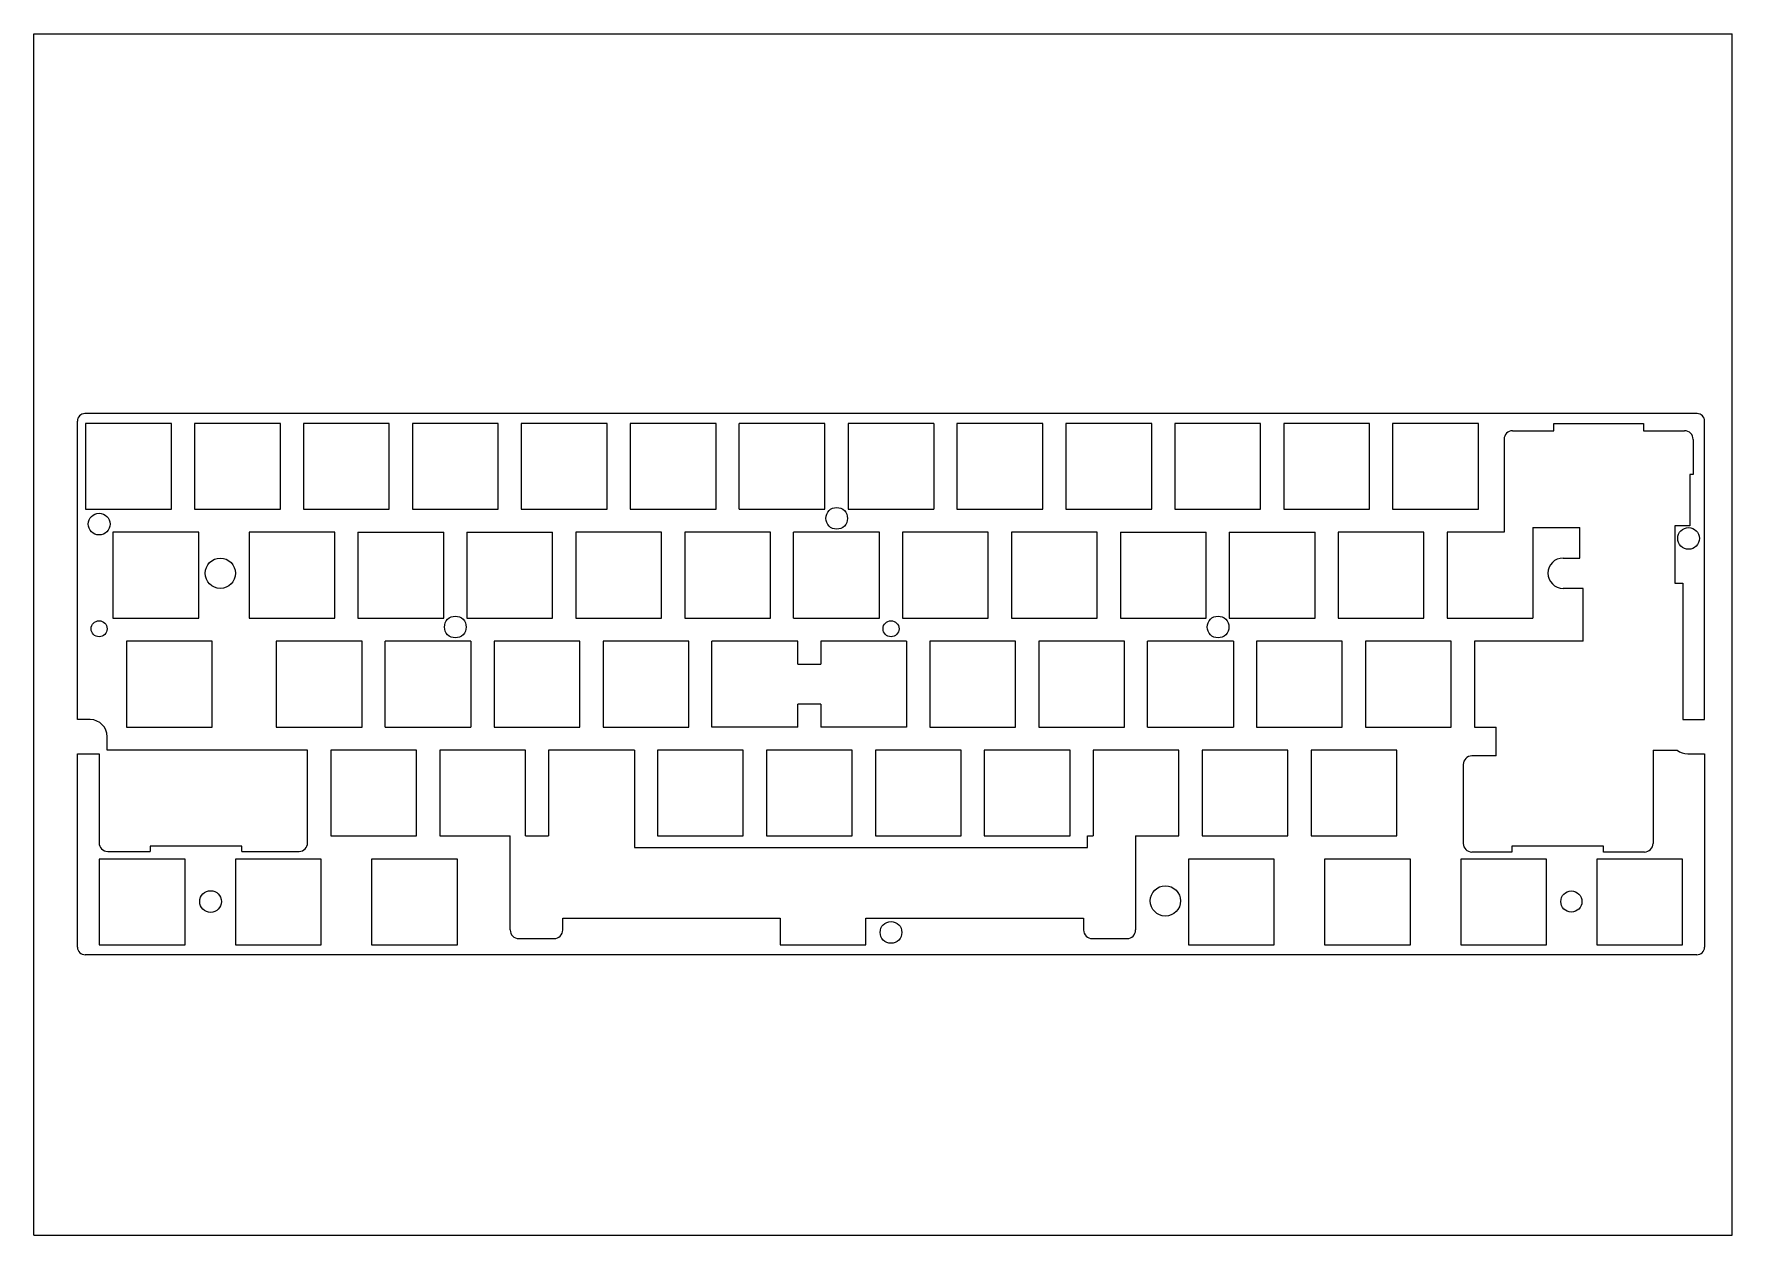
# Model space of a CAD drawing. Header units: millimetres. Extents: x 0 to 297, y 0 to 210.
import ezdxf

# ---------------------------------------------------------------- set-up
doc = ezdxf.new("R2010")
doc.units = ezdxf.units.MM
doc.header["$LTSCALE"] = 16.335
doc.layers.get('0').update_dxf_attribs({"linetype": 'CONTINUOUS'})

msp = doc.modelspace()

# ---------------------------------------------------------------- linework, layer by layer
at = {"color": 7, "linetype": 'CONTINUOUS'}
for p, q in [((0, 0), (0, 210)), ((0, 210), (297, 210)), ((297, 0), (297, 210)), ((290.9, 143.62), (8.9, 143.62)), ((7.6, 90.12), (7.6, 142.32)), ((9.04, 141.92), (9.04, 126.92)), ((24.05, 141.92), (9.04, 141.92)), ((24.05, 126.92), (24.05, 141.92)), ((28.09, 141.92), (28.09, 126.92)), ((43.1, 141.92), (28.09, 141.92)), ((43.1, 126.92), (43.1, 141.92)), ((47.14, 141.92), (47.14, 126.92)), ((62.15, 141.92), (47.14, 141.92)), ((62.15, 126.92), (62.15, 141.92)), ((66.19, 141.92), (66.19, 126.92)), ((81.19, 141.92), (66.19, 141.92)), ((81.19, 126.92), (81.19, 141.92)), ((85.24, 141.92), (85.24, 126.92)), ((100.25, 141.92), (85.24, 141.92)), ((100.25, 126.92), (100.25, 141.92)), ((104.29, 141.92), (104.29, 126.92)), ((119.3, 141.92), (104.29, 141.92)), ((119.3, 126.92), (119.3, 141.92)), ((123.34, 126.92), (123.34, 141.92)), ((138.34, 141.92), (123.34, 141.92)), ((138.34, 126.92), (138.34, 141.92)), ((142.4, 141.92), (142.4, 126.92)), ((157.4, 141.92), (142.4, 141.92)), ((157.4, 141.92), (157.4, 126.92)), ((161.44, 141.92), (161.44, 126.92)), ((176.44, 141.92), (161.44, 141.92)), ((176.44, 126.92), (176.44, 141.92)), ((180.49, 141.92), (180.49, 126.92)), ((195.5, 141.92), (180.49, 141.92)), ((195.5, 126.92), (195.5, 141.92)), ((199.54, 141.92), (199.54, 126.92)), ((214.54, 141.92), (199.54, 141.92)), ((214.54, 126.92), (214.54, 141.92)), ((233.6, 141.92), (218.59, 141.92)), ((218.59, 141.92), (218.59, 126.92)), ((233.6, 126.92), (233.6, 141.92)), ((252.65, 141.92), (237.64, 141.92)), ((237.64, 141.92), (237.64, 126.92)), ((252.65, 126.92), (252.65, 141.92)), ((258.62, 140.62), (265.82, 140.62)), ((265.82, 141.92), (281.5, 141.92)), ((265.82, 140.62), (265.82, 141.92)), ((281.5, 141.92), (281.5, 140.62)), ((281.5, 140.62), (288.7, 140.62)), ((292.2, 90.13), (292.2, 142.32)), ((257.12, 139.12), (257.12, 122.87)), ((290.2, 139.12), (290.2, 132.99)), ((290.2, 132.99), (289.6, 132.99)), ((289.6, 132.99), (289.6, 123.99)), ((9.04, 126.92), (24.05, 126.92)), ((28.09, 126.92), (43.1, 126.92)), ((47.14, 126.92), (62.15, 126.92)), ((66.19, 126.92), (81.19, 126.92)), ((85.24, 126.92), (100.25, 126.92)), ((104.29, 126.92), (119.3, 126.92)), ((123.34, 126.92), (138.34, 126.92)), ((142.4, 126.92), (157.4, 126.92)), ((161.44, 126.92), (176.44, 126.92)), ((180.49, 126.92), (195.5, 126.92)), ((199.54, 126.92), (214.54, 126.92)), ((218.59, 126.92), (233.6, 126.92)), ((237.64, 126.92), (252.65, 126.92)), ((13.81, 122.87), (13.81, 107.87)), ((28.81, 122.87), (13.81, 122.87)), ((28.81, 107.87), (28.81, 122.87)), ((37.62, 122.87), (37.62, 107.87)), ((52.62, 122.87), (37.62, 122.87)), ((52.62, 107.87), (52.62, 122.87)), ((56.67, 122.87), (56.67, 107.87)), ((56.67, 122.87), (71.67, 122.87)), ((71.67, 107.87), (71.67, 122.87)), ((75.72, 122.87), (75.72, 107.87)), ((75.72, 122.87), (90.72, 122.87)), ((90.72, 107.87), (90.72, 122.87)), ((94.77, 122.87), (94.77, 107.87)), ((109.77, 122.87), (94.77, 122.87)), ((109.77, 107.87), (109.77, 122.87)), ((113.82, 122.87), (113.82, 107.87)), ((128.82, 122.87), (113.82, 122.87)), ((128.82, 107.87), (128.82, 122.87)), ((132.87, 107.87), (132.87, 122.87)), ((147.87, 122.87), (132.87, 122.87)), ((147.87, 107.87), (147.87, 122.87)), ((151.92, 122.87), (151.92, 107.87)), ((166.92, 122.87), (151.92, 122.87)), ((166.92, 107.87), (166.92, 122.87)), ((170.97, 122.87), (170.97, 107.87)), ((185.97, 122.87), (170.97, 122.87)), ((185.97, 107.87), (185.97, 122.87)), ((190.02, 122.87), (205.02, 122.87)), ((190.02, 122.87), (190.02, 107.87)), ((205.02, 107.87), (205.02, 122.87)), ((209.07, 122.87), (224.07, 122.87)), ((209.07, 122.87), (209.07, 107.87)), ((224.07, 107.87), (224.07, 122.87)), ((243.12, 122.87), (228.12, 122.87)), ((228.12, 122.87), (228.12, 107.87)), ((243.12, 107.87), (243.12, 122.87)), ((257.12, 122.87), (247.17, 122.87)), ((247.17, 122.87), (247.17, 107.87)), ((262.17, 123.72), (270.37, 123.72)), ((262.17, 123.72), (262.17, 107.87)), ((270.37, 118.37), (270.37, 123.72)), ((289.6, 123.99), (287, 123.99)), ((287, 123.99), (287, 113.99)), ((267.45, 118.37), (270.37, 118.37)), ((270.98, 113.07), (267.45, 113.07)), ((270.98, 103.82), (270.98, 113.07)), ((287, 113.99), (288.4, 113.99)), ((288.4, 113.99), (288.4, 90.13)), ((13.81, 107.87), (28.81, 107.87)), ((37.62, 107.87), (52.62, 107.87)), ((56.67, 107.87), (71.67, 107.87)), ((75.72, 107.87), (90.72, 107.87)), ((94.77, 107.87), (109.77, 107.87)), ((113.82, 107.87), (128.82, 107.87)), ((132.87, 107.87), (147.87, 107.87)), ((151.92, 107.87), (166.92, 107.87)), ((170.97, 107.87), (185.97, 107.87)), ((190.02, 107.87), (205.02, 107.87)), ((209.07, 107.87), (224.07, 107.87)), ((228.12, 107.87), (243.12, 107.87)), ((247.17, 107.87), (262.17, 107.87)), ((16.19, 103.82), (16.19, 88.81)), ((31.19, 103.82), (16.19, 103.82)), ((31.19, 88.81), (31.19, 103.82)), ((42.38, 103.82), (42.38, 88.81)), ((57.38, 103.82), (42.38, 103.82)), ((57.38, 88.81), (57.38, 103.82)), ((61.43, 88.81), (61.43, 103.82)), ((76.43, 103.82), (61.43, 103.82)), ((76.43, 103.82), (76.43, 88.81)), ((80.48, 103.82), (80.48, 88.81)), ((95.48, 103.82), (80.48, 103.82)), ((95.48, 88.81), (95.48, 103.82)), ((99.53, 103.82), (99.53, 88.81)), ((114.53, 103.82), (99.53, 103.82)), ((114.53, 88.81), (114.53, 103.82)), ((118.58, 88.81), (118.58, 103.82)), ((133.58, 103.82), (118.58, 103.82)), ((133.58, 99.82), (133.58, 103.82)), ((137.63, 103.82), (137.63, 99.82)), ((152.63, 103.82), (137.63, 103.82)), ((152.63, 103.82), (152.63, 88.81)), ((156.68, 103.82), (156.68, 88.81)), ((171.68, 103.82), (156.68, 103.82)), ((171.68, 88.81), (171.68, 103.82)), ((190.73, 103.82), (175.73, 103.82)), ((175.73, 103.82), (175.73, 88.81)), ((190.73, 88.81), (190.73, 103.82)), ((209.78, 103.82), (194.78, 103.82)), ((194.78, 88.81), (194.78, 103.82)), ((209.78, 103.82), (209.78, 88.81)), ((228.83, 103.82), (213.83, 103.82)), ((213.83, 103.82), (213.83, 88.81)), ((228.83, 88.81), (228.83, 103.82)), ((247.88, 103.82), (232.88, 103.82)), ((232.88, 103.82), (232.88, 88.81)), ((247.88, 88.81), (247.88, 103.82)), ((270.98, 103.82), (251.93, 103.82)), ((251.93, 103.82), (251.93, 88.81)), ((133.58, 99.82), (137.63, 99.82)), ((133.58, 88.81), (133.58, 92.82)), ((137.63, 92.82), (133.58, 92.82)), ((137.63, 92.82), (137.63, 88.81)), ((9.85, 90.12), (7.6, 90.12)), ((288.4, 90.13), (292.2, 90.13)), ((12.82, 84.77), (12.82, 87.12)), ((16.19, 88.81), (31.19, 88.81)), ((42.38, 88.81), (57.38, 88.81)), ((61.43, 88.81), (76.43, 88.81)), ((80.48, 88.81), (95.48, 88.81)), ((99.53, 88.81), (114.53, 88.81)), ((133.58, 88.81), (118.58, 88.81)), ((152.63, 88.81), (137.63, 88.81)), ((156.68, 88.81), (171.68, 88.81)), ((175.73, 88.81), (190.73, 88.81)), ((194.78, 88.81), (209.78, 88.81)), ((213.83, 88.81), (228.83, 88.81)), ((232.88, 88.81), (247.88, 88.81)), ((251.93, 88.81), (255.74, 88.81)), ((255.74, 83.77), (255.74, 88.81)), ((7.6, 50.31), (7.6, 84.12)), ((7.6, 84.12), (9.79, 84.12)), ((9.85, 84.12), (11.4, 84.12)), ((11.4, 84.12), (11.4, 68.57)), ((47.86, 84.77), (12.82, 84.77)), ((47.86, 68.57), (47.86, 84.77)), ((51.91, 84.77), (51.91, 69.77)), ((66.91, 84.77), (51.91, 84.77)), ((66.91, 69.77), (66.91, 84.77)), ((70.96, 84.77), (70.96, 69.77)), ((85.96, 84.77), (70.96, 84.77)), ((85.96, 69.77), (85.96, 84.77)), ((90.01, 84.77), (90.01, 69.77)), ((105.01, 84.77), (90.01, 84.77)), ((105.01, 84.77), (105.01, 67.77)), ((109.06, 84.77), (109.06, 69.77)), ((124.06, 84.77), (109.06, 84.77)), ((124.06, 69.77), (124.06, 84.77)), ((128.11, 84.77), (128.11, 69.77)), ((143.11, 84.77), (128.11, 84.77)), ((143.11, 69.77), (143.11, 84.77)), ((162.16, 84.77), (147.16, 84.77)), ((147.16, 84.77), (147.16, 69.77)), ((162.16, 69.77), (162.16, 84.77)), ((181.21, 84.77), (166.21, 84.77)), ((166.21, 84.77), (166.21, 69.77)), ((181.21, 69.77), (181.21, 84.77)), ((200.26, 84.77), (185.26, 84.77)), ((185.26, 84.77), (185.26, 69.77)), ((200.26, 69.77), (200.26, 84.77)), ((219.31, 84.77), (204.31, 84.77)), ((204.31, 84.77), (204.31, 69.77)), ((219.31, 69.77), (219.31, 84.77)), ((238.36, 84.77), (223.36, 84.77)), ((223.36, 84.77), (223.36, 69.77)), ((238.36, 69.77), (238.36, 84.77)), ((255.74, 83.77), (251.48, 83.77)), ((283.18, 84.77), (287.38, 84.77)), ((283.18, 84.77), (283.18, 68.47)), ((289.25, 84.13), (292.2, 84.13)), ((292.2, 84.13), (292.2, 50.31)), ((249.98, 82.27), (249.98, 68.47)), ((51.91, 69.77), (66.91, 69.77)), ((70.96, 69.77), (83.29, 69.77)), ((83.29, 53.34), (83.29, 69.77)), ((85.96, 69.77), (90.01, 69.77)), ((109.06, 69.77), (124.06, 69.77)), ((128.11, 69.77), (143.11, 69.77)), ((147.16, 69.77), (162.16, 69.77)), ((166.21, 69.77), (181.21, 69.77)), ((184.29, 69.77), (185.26, 69.77)), ((184.29, 67.77), (184.29, 69.77)), ((192.69, 69.77), (200.26, 69.77)), ((192.69, 69.77), (192.69, 53.34)), ((204.31, 69.77), (219.31, 69.77)), ((223.36, 69.77), (238.36, 69.77)), ((11.43, 65.72), (11.43, 50.72)), ((26.43, 65.72), (11.43, 65.72)), ((12.9, 67.07), (20.35, 67.07)), ((20.35, 67.97), (20.35, 67.07)), ((36.38, 67.97), (20.35, 67.97)), ((26.43, 50.72), (26.43, 65.72)), ((35.24, 65.72), (35.24, 50.72)), ((50.24, 65.72), (35.24, 65.72)), ((36.38, 67.07), (36.38, 67.97)), ((36.38, 67.07), (46.36, 67.07)), ((50.24, 50.72), (50.24, 65.72)), ((59.05, 65.72), (59.05, 50.72)), ((74.05, 65.72), (59.05, 65.72)), ((74.05, 50.72), (74.05, 65.72)), ((105.01, 67.77), (184.29, 67.77)), ((216.93, 65.72), (201.93, 65.72)), ((201.93, 65.72), (201.93, 50.72)), ((216.93, 50.72), (216.93, 65.72)), ((240.74, 65.72), (225.74, 65.72)), ((225.74, 65.72), (225.74, 50.72)), ((240.74, 50.72), (240.74, 65.72)), ((264.55, 65.72), (249.55, 65.72)), ((249.55, 65.72), (249.55, 50.72)), ((258.48, 66.97), (251.48, 66.97)), ((274.5, 67.97), (258.48, 67.97)), ((258.48, 67.97), (258.48, 66.97)), ((264.55, 50.72), (264.55, 65.72)), ((288.36, 65.72), (273.36, 65.72)), ((273.36, 65.72), (273.36, 50.72)), ((274.5, 66.97), (274.5, 67.97)), ((281.68, 66.97), (274.5, 66.97)), ((288.36, 50.72), (288.36, 65.72)), ((92.49, 53.34), (92.49, 55.42)), ((92.49, 55.42), (130.49, 55.42)), ((130.49, 55.42), (130.49, 50.72)), ((145.49, 55.42), (183.59, 55.42)), ((145.49, 50.72), (145.49, 55.42)), ((183.59, 55.42), (183.59, 53.34)), ((11.43, 50.72), (26.43, 50.72)), ((35.24, 50.72), (50.24, 50.72)), ((59.05, 50.72), (74.05, 50.72)), ((84.79, 51.84), (90.99, 51.84)), ((130.49, 50.72), (145.49, 50.72)), ((185.09, 51.84), (191.19, 51.84)), ((201.93, 50.72), (216.93, 50.72)), ((225.74, 50.72), (240.74, 50.72)), ((249.55, 50.72), (264.55, 50.72)), ((273.36, 50.72), (288.36, 50.72)), ((290.83, 49.02), (8.96, 49.02)), ((0, 0), (297, 0))]:
    msp.add_line(p, q, dxfattribs=at)
for centre, radius in [((11.4, 124.31), 1.9), ((140.4, 125.31), 1.9), ((289.4, 121.81), 1.9), ((32.6, 115.71), 2.65), ((11.4, 106.01), 1.4), ((73.7, 106.31), 1.9), ((149.9, 106.01), 1.4), ((207.1, 106.31), 1.9), ((30.9, 58.31), 1.9), ((197.89, 58.42), 2.65), ((268.9, 58.31), 1.85), ((149.9, 52.92), 1.9)]:
    msp.add_circle(centre, radius, dxfattribs=at)
for centre, radius, start, end in [((8.9, 142.32), 1.3, 90, 180), ((290.9, 142.32), 1.3, 0, 90), ((258.62, 139.12), 1.5, 90, 180), ((288.7, 139.12), 1.5, 0, 90), ((267.45, 115.72), 2.65, 90, 270), ((9.82, 87.12), 3, 0, 89.4099), ((9.82, 87.12), 3, 269.4099, 270.5901), ((251.48, 82.27), 1.5, 90, 180), ((289.22, 87.13), 3, 232.1256, 270.5901), ((12.9, 68.57), 1.5, 180, 270), ((46.36, 68.57), 1.5, 270, 360), ((251.48, 68.47), 1.5, 180, 270), ((281.68, 68.47), 1.5, 270, 360), ((84.79, 53.34), 1.5, 180, 270), ((90.99, 53.34), 1.5, 270, 360), ((185.09, 53.34), 1.5, 180, 270), ((191.19, 53.34), 1.5, 270, 360), ((8.9, 50.31), 1.3, 180, 272.8388), ((290.9, 50.31), 1.3, 267.1612, 360)]:
    msp.add_arc(centre, radius, start, end, dxfattribs=at)

doc.saveas('drawing.dxf')
